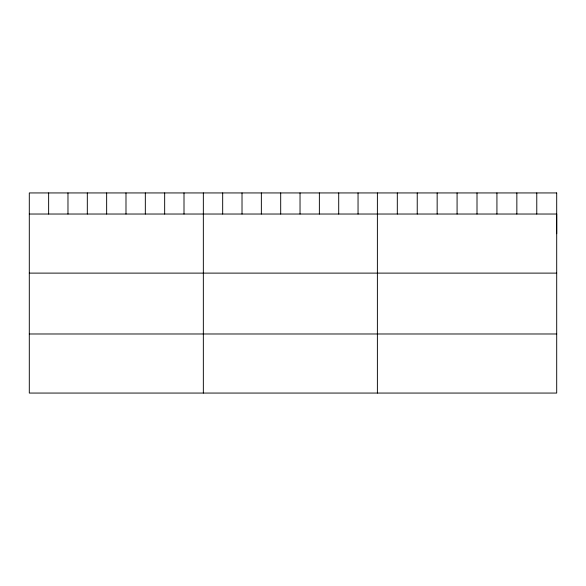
<?xml version="1.0" encoding="UTF-8"?>
<svg xmlns="http://www.w3.org/2000/svg" width="586" height="586" viewBox="0 0 586 586"><rect width="100%" height="100%" fill="white"/><g stroke="black" fill="none" stroke-linecap="round" stroke-linejoin="round"><path stroke-width="0.88" d="M556.7 233.726L556.7 214.029L29.3 214.029M29.3 273.113L556.7 273.113M29.3 333.983L556.7 333.983M536.776 192.94L536.776 214.029M516.852 192.94L516.852 214.029M496.928 192.94L496.928 214.029M477.004 192.94L477.004 214.029M457.08 192.94L457.08 214.029M437.156 192.94L437.156 214.029M417.232 192.94L417.232 214.029M397.308 192.94L397.308 214.029M377.384 192.94L377.384 393.06M358.046 192.94L358.046 214.029M338.708 192.94L338.708 214.029M319.37 192.94L319.37 214.029M300.032 192.94L300.032 214.029M280.694 192.94L280.694 214.029M261.356 192.94L261.356 214.029M242.018 192.94L242.018 214.029M222.68 192.94L222.68 214.029M203.342 192.94L203.342 393.06M184.004 192.94L184.004 214.029M164.666 192.94L164.666 214.029M145.328 192.94L145.328 214.029M125.99 192.94L125.99 214.029M106.652 192.94L106.652 214.029M87.314 192.94L87.314 214.029M67.976 192.94L67.976 214.029M48.638 192.94L48.638 214.029M556.7 192.94L29.3 192.94L29.3 393.06L556.7 393.06L556.7 192.94"/></g></svg>
